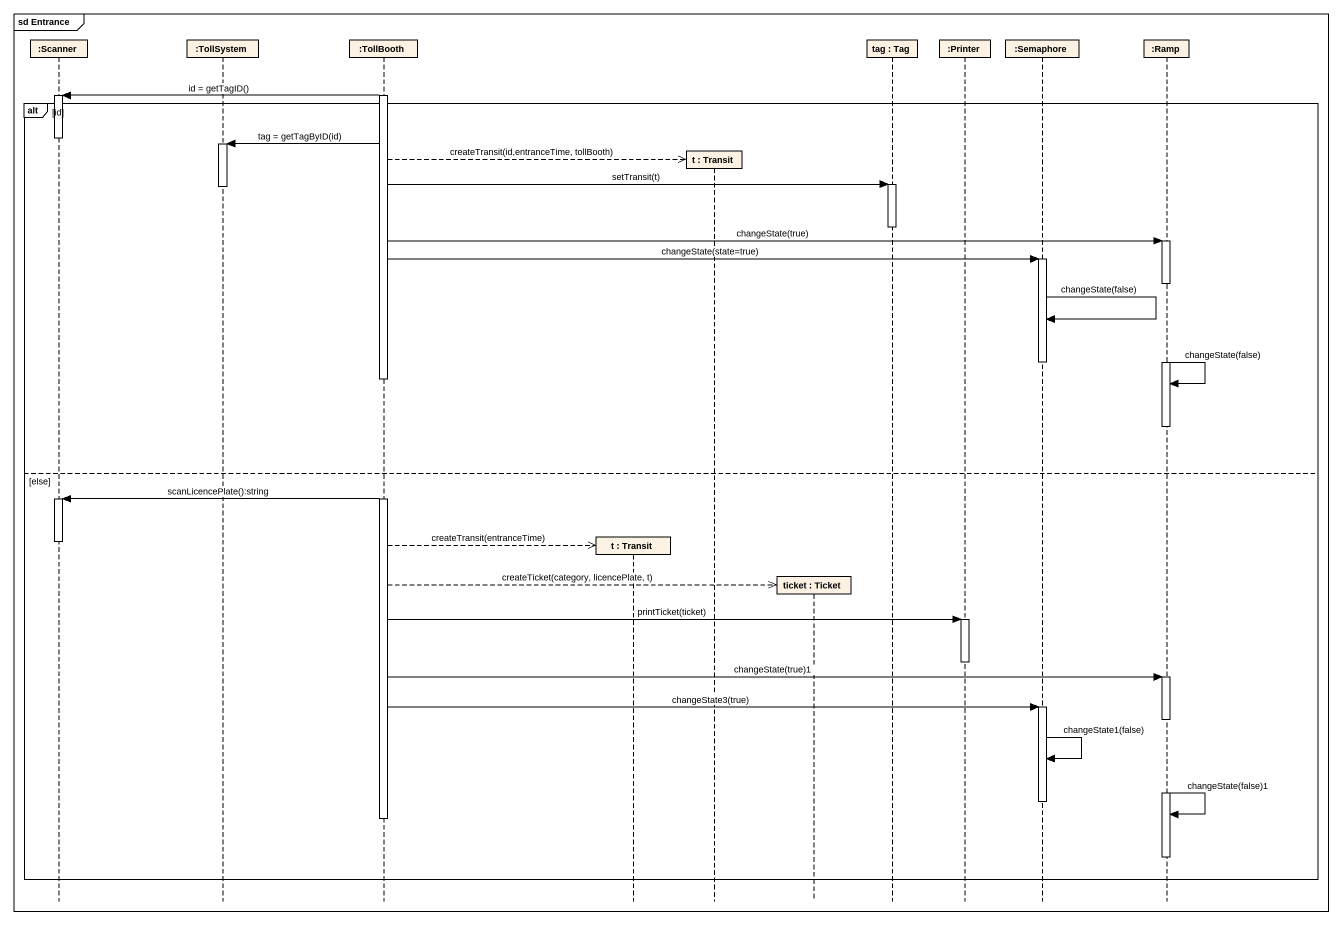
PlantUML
@startuml
mainframe sd Entrance
hide footbox
participant ":Scanner" as Scanner
participant ":TollSystem" as TollSystem
participant ":TollBooth" as TollBooth
participant "t : Transit" as t
participant "t : Transit" as t_2
participant "ticket : Ticket" as ticket
participant "tag : Tag" as tag
participant ":Printer" as Printer
participant ":Semaphore" as Semaphore
participant ":Ramp" as Ramp

activate TollBooth
TollBooth -> Scanner : id = getTagID()
activate Scanner
alt id
  deactivate Scanner
  TollBooth -> TollSystem : tag = getTagByID(id)
  activate TollSystem
  TollBooth -->> t_2 ** : createTransit(id,entranceTime, tollBooth)
  TollBooth -> tag : setTransit(t)
  activate tag
  deactivate TollSystem
  deactivate tag
  TollBooth -> Ramp : changeState(true)
  activate Ramp
  TollBooth -> Semaphore : changeState(state=true)
  activate Semaphore
  deactivate Ramp
  Semaphore -> Semaphore : changeState(false)
  deactivate Semaphore
  activate Ramp
  deactivate TollBooth
  Ramp -> Ramp : changeState(false)
  deactivate Ramp
else else
  activate TollBooth
  TollBooth -> Scanner : scanLicencePlate():string
  activate Scanner
  deactivate Scanner
  TollBooth -->> t ** : createTransit(entranceTime)
  TollBooth -->> ticket ** : createTicket(category, licencePlate, t)
  TollBooth -> Printer : printTicket(ticket)
  activate Printer
  deactivate Printer
  TollBooth -> Ramp : changeState(true)1
  activate Ramp
  TollBooth -> Semaphore : changeState3(true)
  activate Semaphore
  deactivate Ramp
  Semaphore -> Semaphore : changeState1(false)
  activate Ramp
  deactivate Semaphore
  Ramp -> Ramp : changeState(false)1
  deactivate TollBooth
  deactivate Ramp
end
@enduml
